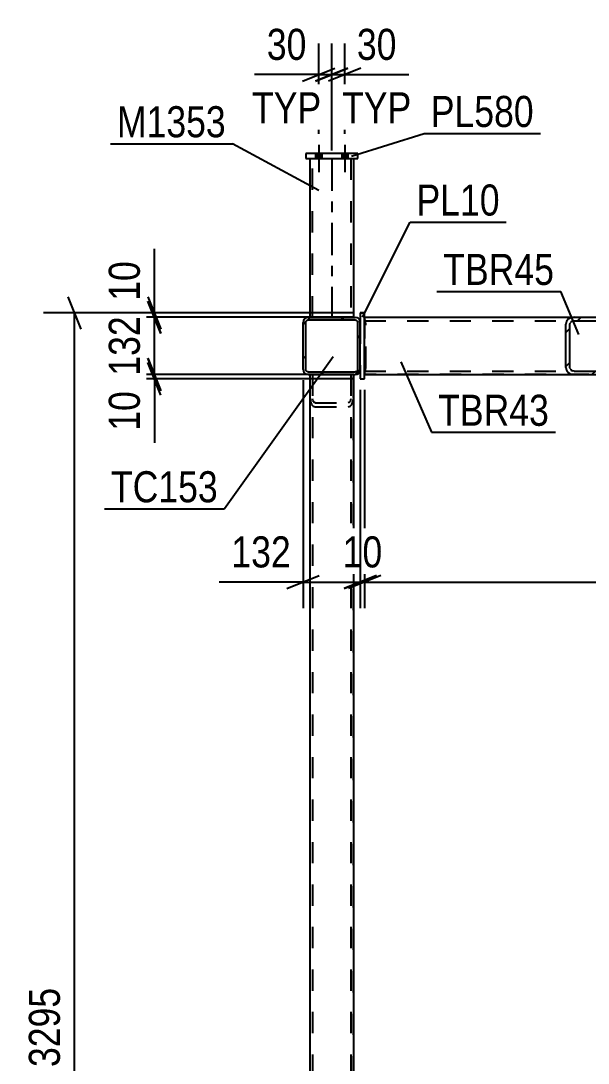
# Model space of a CAD drawing. Header units: millimetres. Extents: x -808 to 381, y -747 to 94.
# Drawn here: x 138.7 to 191, y -192.8 to -96.6 of the extents above; entities that cross this region are included whole.
import ezdxf

# ---------------------------------------------------------------- set-up
doc = ezdxf.new("R2010")
doc.units = ezdxf.units.MM
doc.linetypes.add('DXK_LINE_DOT2', pattern=[3.9198, 1.9599, -1.9599])
doc.linetypes.add('DXK_LINE_DOT3', pattern=[5.9187, 2.979, -0.9799, 0.9799, -0.9799])
doc.styles.add('Arial Narrow', font='ARIALN.TTF', dxfattribs={"height": 0.2})

# ---------------------------------------------------------------- blocks, each defined once
blk = doc.blocks.new('Part-232923327-104367 - 104352')
at = {"linetype": 'Continuous'}
h = blk.add_hatch(dxfattribs=at)
h.set_pattern_fill('', scale=0.7, style=0, pattern_type=0)
h.set_pattern_definition([(45, (201.0122, -129.23), (-1.57154, 1.57154), [])])
h.paths.add_polyline_path([(196.224, -129.23), (201.012, -129.23), (201.305, -129.181), (201.554, -129.043), (201.72, -128.835), (201.778, -128.59), (201.778, -124.59), (201.72, -124.345), (201.554, -124.138), (201.305, -123.999), (201.012, -123.95), (196.224, -123.95), (195.931, -123.999), (195.683, -124.138), (195.517, -124.345), (195.458, -124.59), (195.458, -128.59), (195.517, -128.835), (195.683, -129.043), (195.931, -129.181)])
h.paths.add_polyline_path([(195.871, -128.713), (195.841, -128.59), (195.841, -124.59), (195.871, -124.468), (195.954, -124.364), (196.078, -124.294), (196.224, -124.27), (201.012, -124.27), (201.159, -124.294), (201.283, -124.364), (201.366, -124.468), (201.395, -124.59), (201.395, -128.59), (201.366, -128.713), (201.283, -128.816), (201.159, -128.886), (201.012, -128.91), (196.224, -128.91), (196.078, -128.886), (195.954, -128.816)])
at = {"color": 2, "linetype": 'Continuous'}
for p, q in [((170.408, -123.95), (189.723, -123.95)), ((194.985, -123.95), (196.224, -123.95)), ((196.224, -123.95), (195.931, -123.999)), ((196.224, -123.95), (201.012, -123.95)), ((201.305, -123.999), (201.012, -123.95)), ((195.517, -124.345), (195.458, -124.59)), ((195.458, -128.59), (195.458, -124.59)), ((195.841, -124.59), (195.871, -124.468)), ((195.841, -128.59), (195.841, -124.59)), ((196.078, -124.294), (196.224, -124.27)), ((196.224, -124.27), (201.012, -124.27)), ((201.012, -124.27), (201.159, -124.294)), ((201.366, -124.468), (201.395, -124.59)), ((201.395, -128.59), (201.395, -124.59)), ((201.778, -124.59), (201.72, -124.345)), ((201.778, -128.59), (201.778, -124.59)), ((195.458, -128.59), (195.517, -128.835)), ((195.871, -128.713), (195.841, -128.59)), ((201.395, -128.59), (201.366, -128.713)), ((201.72, -128.835), (201.778, -128.59)), ((170.408, -129.23), (189.723, -129.23)), ((194.985, -129.23), (196.224, -129.23)), ((195.931, -129.181), (196.224, -129.23)), ((196.224, -128.91), (196.078, -128.886)), ((196.224, -128.91), (201.012, -128.91)), ((196.224, -129.23), (201.012, -129.23)), ((201.159, -128.886), (201.012, -128.91)), ((201.012, -129.23), (201.305, -129.181))]:
    blk.add_line(p, q, dxfattribs=at)
at = {"color": 7, "linetype": 'DXK_LINE_DOT2'}
for p, q in [((170.408, -123.95), (170.408, -129.23)), ((189.723, -123.95), (194.985, -123.95)), ((196.224, -123.95), (201.012, -123.95)), ((170.408, -124.27), (201.012, -124.27)), ((170.408, -128.91), (201.012, -128.91)), ((189.723, -129.23), (194.985, -129.23)), ((196.224, -129.23), (201.012, -129.23))]:
    blk.add_line(p, q, dxfattribs=at)
at = {"color": 2, "linetype": 'Continuous'}
for centre, radius, start, end in [((196.149, -124.68), 0.716, 107.70119, 152.05373), ((201.088, -124.68), 0.716, 27.94628, 72.29881), ((196.187, -124.635), 0.358, 107.70119, 152.05373), ((201.05, -124.635), 0.358, 27.94628, 72.29881), ((196.149, -128.5), 0.716, 207.94628, 252.29881), ((196.187, -128.545), 0.358, 207.94628, 252.29881), ((201.05, -128.545), 0.358, 287.70119, 332.05373), ((201.088, -128.5), 0.716, 287.70119, 332.05373)]:
    blk.add_arc(centre, radius, start, end, dxfattribs=at)
blk = doc.blocks.new('Part-232923327-104368 - 104352')
at = {"linetype": 'Continuous'}
h = blk.add_hatch(dxfattribs=at)
h.set_pattern_fill('', scale=0.7, style=0, pattern_type=0)
h.set_pattern_definition([(45, (194.5106, -129.23), (-1.57154, 1.57154), [])])
h.paths.add_polyline_path([(189.723, -129.23), (194.511, -129.23), (194.804, -129.181), (195.052, -129.043), (195.218, -128.835), (195.277, -128.59), (195.277, -124.59), (195.218, -124.345), (195.052, -124.138), (194.804, -123.999), (194.511, -123.95), (189.723, -123.95), (189.43, -123.999), (189.181, -124.138), (189.015, -124.345), (188.957, -124.59), (188.957, -128.59), (189.015, -128.835), (189.181, -129.043), (189.43, -129.181)])
h.paths.add_polyline_path([(189.369, -128.713), (189.34, -128.59), (189.34, -124.59), (189.369, -124.468), (189.452, -124.364), (189.576, -124.294), (189.723, -124.27), (194.511, -124.27), (194.657, -124.294), (194.781, -124.364), (194.864, -124.468), (194.894, -124.59), (194.894, -128.59), (194.864, -128.713), (194.781, -128.816), (194.657, -128.886), (194.511, -128.91), (189.723, -128.91), (189.576, -128.886), (189.452, -128.816)])
at = {"color": 2, "linetype": 'Continuous'}
for p, q in [((189.723, -123.95), (189.43, -123.999)), ((189.723, -123.95), (194.511, -123.95)), ((194.511, -123.95), (194.985, -123.95)), ((194.804, -123.999), (194.511, -123.95)), ((194.985, -123.95), (195.131, -123.999)), ((195.131, -123.999), (195.255, -124.138)), ((189.015, -124.345), (188.957, -124.59)), ((188.957, -128.59), (188.957, -124.59)), ((189.34, -124.59), (189.369, -124.468)), ((189.34, -128.59), (189.34, -124.59)), ((189.576, -124.294), (189.723, -124.27)), ((189.723, -124.27), (194.511, -124.27)), ((192.414, -124.468), (192.399, -124.59)), ((192.399, -124.59), (192.399, -128.59)), ((192.455, -124.364), (192.414, -124.468)), ((192.517, -124.294), (192.455, -124.364)), ((192.591, -124.27), (192.517, -124.294)), ((194.511, -124.27), (194.657, -124.294)), ((194.864, -124.468), (194.894, -124.59)), ((194.894, -128.59), (194.894, -124.59)), ((195.277, -124.59), (195.218, -124.345)), ((195.255, -124.138), (195.338, -124.345)), ((195.277, -128.59), (195.277, -124.59)), ((195.338, -124.345), (195.368, -124.59)), ((195.368, -128.59), (195.368, -124.59)), ((188.957, -128.59), (189.015, -128.835)), ((189.369, -128.713), (189.34, -128.59)), ((192.399, -128.59), (192.414, -128.713)), ((192.414, -128.713), (192.455, -128.816)), ((192.455, -128.816), (192.517, -128.886)), ((194.894, -128.59), (194.864, -128.713)), ((195.218, -128.835), (195.277, -128.59)), ((195.338, -128.835), (195.255, -129.043)), ((195.368, -128.59), (195.338, -128.835)), ((189.43, -129.181), (189.723, -129.23)), ((189.723, -128.91), (189.576, -128.886)), ((189.723, -128.91), (194.511, -128.91)), ((189.723, -129.23), (194.511, -129.23)), ((192.517, -128.886), (192.591, -128.91)), ((194.657, -128.886), (194.511, -128.91)), ((194.511, -129.23), (194.804, -129.181)), ((194.511, -129.23), (194.985, -129.23)), ((195.131, -129.181), (194.985, -129.23)), ((195.255, -129.043), (195.131, -129.181))]:
    blk.add_line(p, q, dxfattribs=at)
at = {"color": 7, "linetype": 'DXK_LINE_DOT2'}
for p, q in [((189.723, -123.95), (194.511, -123.95)), ((192.32, -124.138), (192.444, -123.999)), ((192.444, -123.999), (192.591, -123.95)), ((189.723, -124.27), (194.985, -124.27)), ((192.208, -124.59), (192.237, -124.345)), ((192.208, -128.59), (192.208, -124.59)), ((192.237, -124.345), (192.32, -124.138)), ((195.058, -124.294), (194.985, -124.27)), ((195.12, -124.364), (195.058, -124.294)), ((195.161, -124.468), (195.12, -124.364)), ((195.176, -124.59), (195.161, -124.468)), ((195.176, -128.59), (195.176, -124.59)), ((192.237, -128.835), (192.208, -128.59)), ((192.32, -129.043), (192.237, -128.835)), ((195.058, -128.886), (195.12, -128.816)), ((195.12, -128.816), (195.161, -128.713)), ((195.161, -128.713), (195.176, -128.59)), ((189.723, -128.91), (194.985, -128.91)), ((189.723, -129.23), (194.511, -129.23)), ((192.444, -129.181), (192.32, -129.043)), ((192.591, -129.23), (192.444, -129.181)), ((194.985, -128.91), (195.058, -128.886))]:
    blk.add_line(p, q, dxfattribs=at)
at = {"color": 2, "linetype": 'Continuous'}
for centre, radius, start, end in [((189.647, -124.68), 0.716, 107.70119, 152.05373), ((194.586, -124.68), 0.716, 27.94627, 72.2988), ((189.685, -124.635), 0.358, 107.70119, 152.05373), ((194.548, -124.635), 0.358, 27.94627, 72.2988), ((189.647, -128.5), 0.716, 207.94627, 252.2988), ((189.685, -128.545), 0.358, 207.94627, 252.2988), ((194.548, -128.545), 0.358, 287.70119, 332.05373), ((194.586, -128.5), 0.716, 287.70119, 332.05373)]:
    blk.add_arc(centre, radius, start, end, dxfattribs=at)
blk = doc.blocks.new('Part-232923327-104370 - 104352')
at = {"color": 7, "linetype": 'DXK_LINE_DOT2'}
for p, q in [((170.408, -123.95), (194.985, -123.95)), ((170.408, -129.23), (170.408, -123.95)), ((194.985, -123.95), (195.131, -123.999)), ((195.131, -123.999), (195.255, -124.137)), ((170.416, -124.137), (170.408, -124.129)), ((170.408, -124.27), (194.985, -124.27)), ((170.499, -124.345), (170.416, -124.137)), ((170.528, -124.59), (170.499, -124.345)), ((170.528, -128.59), (170.528, -124.59)), ((195.058, -124.294), (194.985, -124.27)), ((195.12, -124.364), (195.058, -124.294)), ((195.161, -124.468), (195.12, -124.364)), ((195.176, -124.59), (195.161, -124.468)), ((195.176, -128.59), (195.176, -124.59)), ((195.255, -124.137), (195.338, -124.345)), ((195.338, -124.345), (195.368, -124.59)), ((195.368, -128.59), (195.368, -124.59)), ((170.416, -129.043), (170.499, -128.835)), ((170.499, -128.835), (170.528, -128.59)), ((195.058, -128.886), (195.12, -128.816)), ((195.12, -128.816), (195.161, -128.712)), ((195.161, -128.712), (195.176, -128.59)), ((195.338, -128.835), (195.255, -129.043)), ((195.368, -128.59), (195.338, -128.835)), ((170.408, -128.91), (194.985, -128.91)), ((170.408, -129.051), (170.416, -129.043)), ((194.985, -129.23), (170.408, -129.23)), ((194.985, -128.91), (195.058, -128.886)), ((195.131, -129.181), (194.985, -129.23)), ((195.255, -129.043), (195.131, -129.181))]:
    blk.add_line(p, q, dxfattribs=at)
blk = doc.blocks.new('Part-232923327-104515 - 104352')
at = {"linetype": 'Continuous'}
h = blk.add_hatch(dxfattribs=at)
h.set_pattern_fill('', scale=0.7, style=0, pattern_type=0)
h.set_pattern_definition([(45, (169.5284, -129.233), (-1.57154, 1.57154), [])])
h.paths.add_polyline_path([(165.208, -129.233), (169.528, -129.233), (169.712, -129.196), (169.868, -129.092), (169.972, -128.937), (170.008, -128.753), (170.008, -124.433), (169.972, -124.249), (169.868, -124.094), (169.712, -123.989), (169.528, -123.953), (165.208, -123.953), (165.025, -123.989), (164.869, -124.094), (164.765, -124.249), (164.728, -124.433), (164.728, -128.753), (164.765, -128.937), (164.869, -129.092), (165.025, -129.196)])
h.paths.add_polyline_path([(164.987, -128.845), (164.968, -128.753), (164.968, -124.433), (164.987, -124.341), (165.039, -124.263), (165.117, -124.211), (165.208, -124.193), (169.528, -124.193), (169.62, -124.211), (169.698, -124.263), (169.75, -124.341), (169.768, -124.433), (169.768, -128.753), (169.75, -128.845), (169.698, -128.923), (169.62, -128.975), (169.528, -128.993), (165.208, -128.993), (165.117, -128.975), (165.039, -128.923)])
at = {"color": 2, "linetype": 'Continuous'}
for p, q in [((165.208, -123.953), (165.025, -123.989)), ((165.208, -123.953), (165.208, -123.953)), ((165.208, -123.953), (169.528, -123.953)), ((169.528, -123.953), (169.528, -123.953)), ((169.712, -123.989), (169.528, -123.953)), ((164.765, -124.249), (164.728, -124.433)), ((164.728, -124.433), (164.728, -124.433)), ((164.728, -128.753), (164.728, -124.433)), ((164.968, -124.433), (164.987, -124.341)), ((164.968, -124.433), (164.968, -124.433)), ((164.968, -128.753), (164.968, -124.433)), ((164.987, -124.341), (165.039, -124.263)), ((165.039, -124.263), (165.117, -124.211)), ((165.117, -124.211), (165.208, -124.193)), ((165.208, -124.193), (165.208, -124.193)), ((165.208, -124.193), (169.528, -124.193)), ((169.528, -124.193), (169.528, -124.193)), ((169.528, -124.193), (169.62, -124.211)), ((169.62, -124.211), (169.698, -124.263)), ((169.698, -124.263), (169.75, -124.341)), ((169.75, -124.341), (169.768, -124.433)), ((169.768, -124.433), (169.768, -124.433)), ((169.768, -128.753), (169.768, -124.433)), ((170.008, -124.433), (169.972, -124.249)), ((170.008, -124.433), (170.008, -124.433)), ((170.008, -128.753), (170.008, -124.433)), ((164.728, -128.753), (164.728, -128.753)), ((164.728, -128.753), (164.765, -128.937)), ((164.968, -128.753), (164.968, -128.753)), ((164.987, -128.845), (164.968, -128.753)), ((169.768, -128.753), (169.75, -128.845)), ((169.768, -128.753), (169.768, -128.753)), ((169.972, -128.937), (170.008, -128.753)), ((170.008, -128.753), (170.008, -128.753)), ((165.039, -128.923), (164.987, -128.845)), ((165.025, -129.196), (165.208, -129.233)), ((165.117, -128.975), (165.039, -128.923)), ((165.208, -128.993), (165.117, -128.975)), ((165.208, -128.993), (165.208, -128.993)), ((165.208, -128.993), (169.528, -128.993)), ((165.208, -129.233), (165.208, -129.233)), ((165.208, -129.233), (169.528, -129.233)), ((169.62, -128.975), (169.528, -128.993)), ((169.528, -128.993), (169.528, -128.993)), ((169.528, -129.233), (169.712, -129.196)), ((169.528, -129.233), (169.528, -129.233)), ((169.698, -128.923), (169.62, -128.975)), ((169.75, -128.845), (169.698, -128.923))]:
    blk.add_line(p, q, dxfattribs=at)
for centre, start, end in [((165.208, -124.433), 112.5, 157.5), ((169.528, -124.433), 22.5, 67.5), ((165.208, -128.753), 202.5, 247.5), ((169.528, -128.753), 292.5, 337.5)]:
    blk.add_arc(centre, 0.48, start, end, dxfattribs=at)
blk = doc.blocks.new('Bolt-232923327-143207 - 104352')
at = {"linetype": 'Continuous'}
for points in [[(165.888, -109.31), (166.448, -109.31), (166.448, -108.83), (165.888, -108.83)], [(165.888, -109.31), (166.448, -109.31), (166.448, -108.83), (165.888, -108.83)], [(168.288, -109.31), (168.848, -109.31), (168.848, -108.83), (168.288, -108.83)], [(168.288, -109.31), (168.848, -109.31), (168.848, -108.83), (168.288, -108.83)]]:
    blk.add_hatch(color=1, dxfattribs=at).paths.add_polyline_path(points)
at = {"color": 1, "linetype": 'Continuous'}
for p, q in [((166.168, -108.03), (166.168, -110.55)), ((166.168, -108.03), (166.168, -110.55)), ((168.568, -108.03), (168.568, -110.55)), ((168.568, -108.03), (168.568, -110.55)), ((165.888, -108.83), (165.888, -109.31)), ((165.888, -108.83), (165.888, -109.31)), ((166.448, -108.83), (166.448, -109.31)), ((166.448, -108.83), (166.448, -109.31)), ((168.288, -108.83), (168.288, -109.31)), ((168.288, -108.83), (168.288, -109.31)), ((168.848, -108.83), (168.848, -109.31)), ((168.848, -108.83), (168.848, -109.31))]:
    blk.add_line(p, q, dxfattribs=at)
blk = doc.blocks.new('Part-232923327-143126 - 104352')
at = {"color": 7, "linetype": 'DXK_LINE_DOT2'}
for p, q in [((165.368, -109.31), (169.368, -109.31)), ((165.368, -123.953), (165.368, -109.31)), ((165.608, -123.953), (165.608, -109.31)), ((169.128, -109.31), (169.128, -123.953)), ((169.368, -109.31), (169.368, -123.953)), ((169.368, -123.953), (165.368, -123.953))]:
    blk.add_line(p, q, dxfattribs=at)
blk = doc.blocks.new('Part-232923327-104410 - 104352')
at = {"color": 2, "linetype": 'Continuous'}
for p, q in [((165.368, -241.551), (165.368, -129.233)), ((169.368, -129.233), (169.368, -241.551))]:
    blk.add_line(p, q, dxfattribs=at)
at = {"color": 7, "linetype": 'DXK_LINE_DOT2'}
for p, q in [((165.368, -129.233), (169.368, -129.233)), ((165.608, -129.233), (165.608, -248.949)), ((169.128, -129.233), (169.128, -248.949))]:
    blk.add_line(p, q, dxfattribs=at)
blk = doc.blocks.new('Part-232923327-104419 - 104352')
at = {"color": 7, "linetype": 'DXK_LINE_DOT2'}
for p, q in [((169.368, -129.233), (165.368, -129.233)), ((165.368, -248.949), (165.368, -129.233)), ((165.608, -129.233), (165.608, -248.949)), ((169.128, -129.233), (169.128, -248.949)), ((169.368, -248.949), (169.368, -129.233)), ((165.368, -131.455), (165.405, -131.74)), ((165.627, -131.598), (165.608, -131.455)), ((165.679, -131.718), (165.627, -131.598)), ((165.757, -131.799), (165.679, -131.718)), ((169.058, -131.718), (168.98, -131.799)), ((169.11, -131.598), (169.058, -131.718)), ((169.128, -131.455), (169.11, -131.598)), ((169.332, -131.74), (169.368, -131.455)), ((165.405, -131.74), (165.509, -131.981)), ((165.509, -131.981), (165.665, -132.143)), ((165.665, -132.143), (165.848, -132.199)), ((165.848, -131.827), (165.757, -131.799)), ((165.848, -131.827), (168.888, -131.827)), ((165.848, -132.199), (168.888, -132.199)), ((168.98, -131.799), (168.888, -131.827)), ((168.888, -132.199), (169.072, -132.143)), ((169.072, -132.143), (169.228, -131.981)), ((169.228, -131.981), (169.332, -131.74))]:
    blk.add_line(p, q, dxfattribs=at)
blk = doc.blocks.new('Part-232923327-104457 - 104352')
at = {"color": 2, "linetype": 'Continuous'}
for p, q in [((170.008, -123.55), (170.008, -123.55)), ((170.008, -123.55), (170.008, -124.433)), ((170.408, -123.55), (170.008, -123.55)), ((170.408, -123.55), (170.408, -123.55)), ((170.408, -129.63), (170.408, -123.55)), ((170.008, -128.753), (170.008, -129.63)), ((170.008, -129.63), (170.008, -129.63)), ((170.008, -129.63), (170.408, -129.63))]:
    blk.add_line(p, q, dxfattribs=at)
at = {"color": 7, "linetype": 'DXK_LINE_DOT2'}
for p, q in [((170.008, -123.55), (170.408, -123.55)), ((170.008, -124.433), (170.008, -128.753)), ((170.008, -129.63), (170.408, -129.63))]:
    blk.add_line(p, q, dxfattribs=at)
blk = doc.blocks.new('Part-232923327-143131 - 104352')
at = {"color": 2, "linetype": 'Continuous'}
for p, q in [((169.768, -108.83), (164.968, -108.83)), ((164.968, -108.83), (164.968, -109.31)), ((164.968, -109.31), (169.768, -109.31)), ((169.768, -109.31), (169.768, -108.83))]:
    blk.add_line(p, q, dxfattribs=at)
blk = doc.blocks.new('Part-232923327-143127 - 104352')
at = {"color": 7, "linetype": 'DXK_LINE_DOT2'}
for p, q in [((169.768, -108.83), (164.968, -108.83)), ((164.968, -108.83), (164.968, -109.31)), ((164.968, -109.31), (169.768, -109.31)), ((169.768, -109.31), (169.768, -108.83))]:
    blk.add_line(p, q, dxfattribs=at)
blk = doc.blocks.new('Part-232923327-143130 - 104352')
at = {"color": 2, "linetype": 'Continuous'}
for p, q in [((165.368, -123.953), (165.368, -109.31)), ((169.368, -109.31), (169.368, -123.953))]:
    blk.add_line(p, q, dxfattribs=at)
at = {"color": 7, "linetype": 'DXK_LINE_DOT2'}
for p, q in [((165.368, -109.31), (169.368, -109.31)), ((165.608, -123.953), (165.608, -109.31)), ((169.128, -109.31), (169.128, -123.953)), ((169.368, -123.953), (165.368, -123.953))]:
    blk.add_line(p, q, dxfattribs=at)
at = {"color": 7, "linetype": 'DXK_LINE_DOT3'}
blk.add_line((167.368, -109.31), (167.368, -123.953), dxfattribs=at)
blk = doc.blocks.new('Bolt-232923327-143205 - 104352')
at = {"linetype": 'Continuous'}
for points in [[(165.888, -109.31), (166.448, -109.31), (166.448, -108.83), (165.888, -108.83)], [(165.888, -109.31), (166.448, -109.31), (166.448, -108.83), (165.888, -108.83)], [(168.288, -109.31), (168.848, -109.31), (168.848, -108.83), (168.288, -108.83)], [(168.288, -109.31), (168.848, -109.31), (168.848, -108.83), (168.288, -108.83)]]:
    blk.add_hatch(color=1, dxfattribs=at).paths.add_polyline_path(points)
at = {"color": 1, "linetype": 'Continuous'}
for p, q in [((166.168, -108.03), (166.168, -110.55)), ((166.168, -108.03), (166.168, -110.55)), ((168.568, -108.03), (168.568, -110.55)), ((168.568, -108.03), (168.568, -110.55)), ((165.888, -108.83), (165.888, -109.31)), ((165.888, -108.83), (165.888, -109.31)), ((166.448, -108.83), (166.448, -109.31)), ((166.448, -108.83), (166.448, -109.31)), ((168.288, -108.83), (168.288, -109.31)), ((168.288, -108.83), (168.288, -109.31)), ((168.848, -108.83), (168.848, -109.31)), ((168.848, -108.83), (168.848, -109.31))]:
    blk.add_line(p, q, dxfattribs=at)
blk = doc.blocks.new('StraightDimension-232923327-109283 - 104352')
at = {"color": 7, "linetype": 'Continuous'}
for p, q in [((150.428, -127.73), (151.628, -130.73)), ((151.628, -131.13), (150.428, -128.13)), ((169.408, -129.23), (148.178, -129.23)), ((169.408, -129.63), (148.178, -129.63)), ((151.028, -129.63), (151.028, -129.23)), ((151.028, -129.63), (151.028, -135.536)), ((151.028, -129.63), (151.028, -135.536))]:
    blk.add_line(p, q, dxfattribs=at)
at = {"color": 0}
blk.add_wipeout([(150.278, -130.155), (146.078, -130.155), (146.078, -135.011), (150.278, -135.011)], dxfattribs=at)
at = {"color": 3, "style": 'Arial Narrow'}
blk.add_text('10', height=2.8633, rotation=90.00021, dxfattribs=at).set_placement((149.678, -134.411))
blk = doc.blocks.new('StraightDimension-232923327-161706 - 104352')
at = {"color": 7, "linetype": 'Continuous'}
for p, q in [((166.168, -107.03), (166.168, -98.702)), ((167.368, -108.571), (167.368, -98.702)), ((164.668, -102.152), (167.668, -100.952)), ((168.868, -100.952), (165.868, -102.152)), ((166.168, -101.552), (160.262, -101.552)), ((166.168, -101.552), (160.262, -101.552)), ((166.168, -101.552), (167.368, -101.552))]:
    blk.add_line(p, q, dxfattribs=at)
at = {"color": 0}
blk.add_wipeout([(165.643, -100.802), (165.643, -96.602), (160.787, -96.602), (160.787, -100.802)], dxfattribs=at)
at = {"color": 0, "linetype": 'Continuous'}
blk.add_wipeout([(167.01, -106.652), (167.01, -102.452), (159.42, -102.452), (159.42, -106.652)], dxfattribs=at)
at = {"color": 3, "style": 'Arial Narrow'}
blk.add_text('30', height=2.8633, dxfattribs=at).set_placement((161.387, -100.202))
at = {"color": 3, "linetype": 'Continuous', "style": 'Arial Narrow'}
blk.add_text('TYP', height=2.8633, dxfattribs=at).set_placement((160.02, -106.052))
blk = doc.blocks.new('StraightDimension-232923327-109281 - 104352')
at = {"color": 7, "linetype": 'Continuous'}
for p, q in [((151.028, -123.55), (151.028, -117.644)), ((151.028, -123.55), (151.028, -117.644)), ((150.428, -122.05), (151.628, -125.05)), ((151.628, -125.45), (150.428, -122.45)), ((169.408, -123.55), (148.178, -123.55)), ((169.408, -123.95), (148.178, -123.95)), ((151.028, -123.95), (151.028, -123.55))]:
    blk.add_line(p, q, dxfattribs=at)
at = {"color": 0}
blk.add_wipeout([(150.278, -118.169), (146.078, -118.169), (146.078, -123.025), (150.278, -123.025)], dxfattribs=at)
at = {"color": 3, "style": 'Arial Narrow'}
blk.add_text('10', height=2.8633, rotation=90.00021, dxfattribs=at).set_placement((149.678, -122.425))
blk = doc.blocks.new('StraightDimension-232923327-109282 - 104352')
at = {"color": 7, "linetype": 'Continuous'}
for p, q in [((150.428, -122.45), (151.628, -125.45)), ((169.408, -123.95), (148.178, -123.95)), ((151.028, -129.23), (151.028, -123.95)), ((151.628, -130.73), (150.428, -127.73)), ((169.408, -129.23), (148.178, -129.23))]:
    blk.add_line(p, q, dxfattribs=at)
at = {"color": 0}
blk.add_wipeout([(150.278, -123.248), (146.078, -123.248), (146.078, -129.932), (150.278, -129.932)], dxfattribs=at)
at = {"color": 3, "style": 'Arial Narrow'}
blk.add_text('132', height=2.8633, rotation=90.00021, dxfattribs=at).set_placement((149.678, -129.332))
blk = doc.blocks.new('StraightDimension-232923327-109830 - 104352')
at = {"color": 7, "linetype": 'Continuous'}
for p, q in [((144.256, -125.05), (143.056, -122.05)), ((169.008, -123.55), (140.806, -123.55)), ((143.656, -255.35), (143.656, -123.55))]:
    blk.add_line(p, q, dxfattribs=at)
at = {"color": 0}
blk.add_wipeout([(142.906, -185.194), (138.706, -185.194), (138.706, -193.706), (142.906, -193.706)], dxfattribs=at)
at = {"color": 3, "style": 'Arial Narrow'}
blk.add_text('3295', height=2.8633, rotation=90.00021, dxfattribs=at).set_placement((142.306, -193.106))
blk = doc.blocks.new('StraightDimension-232923327-110038 - 104352')
at = {"color": 7, "linetype": 'Continuous'}
for p, q in [((170.408, -130.63), (170.408, -150.771)), ((219.967, -131.35), (219.967, -150.771)), ((171.908, -147.771), (168.908, -148.971)), ((218.467, -148.971), (221.467, -147.771)), ((170.408, -148.371), (219.967, -148.371))]:
    blk.add_line(p, q, dxfattribs=at)
at = {"color": 0}
blk.add_wipeout([(199.444, -147.621), (199.444, -143.421), (190.932, -143.421), (190.932, -147.621)], dxfattribs=at)
at = {"color": 3, "style": 'Arial Narrow'}
blk.add_text('1239', height=2.8633, dxfattribs=at).set_placement((191.532, -147.021))
blk = doc.blocks.new('StraightDimension-232923327-110039 - 104352')
at = {"color": 7, "linetype": 'Continuous'}
for p, q in [((170.008, -130.63), (170.008, -150.771)), ((170.408, -130.63), (170.408, -150.771)), ((168.508, -148.971), (171.508, -147.771)), ((171.908, -147.771), (168.908, -148.971)), ((170.008, -148.371), (170.408, -148.371))]:
    blk.add_line(p, q, dxfattribs=at)
at = {"color": 0}
blk.add_wipeout([(172.637, -147.621), (172.637, -143.421), (167.78, -143.421), (167.78, -147.621)], dxfattribs=at)
at = {"color": 3, "style": 'Arial Narrow'}
blk.add_text('10', height=2.8633, dxfattribs=at).set_placement((168.38, -147.021))
blk = doc.blocks.new('StraightDimension-232923327-110040 - 104352')
at = {"color": 7, "linetype": 'Continuous'}
for p, q in [((164.728, -129.753), (164.728, -150.771)), ((170.008, -130.63), (170.008, -150.771)), ((163.228, -148.971), (166.228, -147.771)), ((171.508, -147.771), (168.508, -148.971)), ((164.728, -148.371), (156.994, -148.371)), ((164.728, -148.371), (156.994, -148.371)), ((164.728, -148.371), (170.008, -148.371))]:
    blk.add_line(p, q, dxfattribs=at)
at = {"color": 0}
blk.add_wipeout([(164.203, -147.621), (164.203, -143.421), (157.519, -143.421), (157.519, -147.621)], dxfattribs=at)
at = {"color": 3, "style": 'Arial Narrow'}
blk.add_text('132', height=2.8633, dxfattribs=at).set_placement((158.119, -147.021))
blk = doc.blocks.new('StraightDimension-232923327-161705 - 104352')
at = {"color": 7, "linetype": 'Continuous'}
for p, q in [((167.368, -108.571), (167.368, -98.702)), ((168.568, -107.03), (168.568, -98.702)), ((165.868, -102.152), (168.868, -100.952)), ((170.068, -100.952), (167.068, -102.152)), ((167.368, -101.552), (168.568, -101.552)), ((168.568, -101.552), (174.475, -101.552)), ((168.568, -101.552), (174.475, -101.552))]:
    blk.add_line(p, q, dxfattribs=at)
at = {"color": 0}
blk.add_wipeout([(173.95, -100.802), (173.95, -96.602), (169.093, -96.602), (169.093, -100.802)], dxfattribs=at)
at = {"color": 0, "linetype": 'Continuous'}
blk.add_wipeout([(175.316, -106.652), (175.316, -102.452), (167.727, -102.452), (167.727, -106.652)], dxfattribs=at)
at = {"color": 3, "style": 'Arial Narrow'}
blk.add_text('30', height=2.8633, dxfattribs=at).set_placement((169.693, -100.202))
at = {"color": 3, "linetype": 'Continuous', "style": 'Arial Narrow'}
blk.add_text('TYP', height=2.8633, dxfattribs=at).set_placement((168.327, -106.052))
blk = doc.blocks.new('Mark-232923327-107398 - 104352')
at = {"color": 30, "linetype": 'Continuous'}
for p in [(177.055, -121.563), (190.142, -125.521)]:
    blk.add_line(p, (188.483, -121.563), dxfattribs=at)
at = {"color": 0}
blk.add_wipeout([(187.883, -120.963), (187.883, -117.963), (177.655, -117.963), (177.655, -120.963)], dxfattribs=at)
blk.add_wipeout([(187.883, -120.963), (187.883, -117.963), (177.655, -117.963), (177.655, -120.963)], dxfattribs=at)
at = {"color": 3, "style": 'Arial Narrow'}
blk.add_text('TBR45', height=2.8633, dxfattribs=at).set_placement((177.655, -120.963))
blk = doc.blocks.new('Mark-232923327-107395 - 104352')
at = {"color": 30, "linetype": 'Continuous'}
for p, q in [((173.729, -128.07), (176.585, -134.555)), ((176.585, -134.555), (188.013, -134.555))]:
    blk.add_line(p, q, dxfattribs=at)
at = {"color": 0}
blk.add_wipeout([(187.413, -133.955), (187.413, -130.955), (177.185, -130.955), (177.185, -133.955)], dxfattribs=at)
blk.add_wipeout([(187.413, -133.955), (187.413, -130.955), (177.185, -130.955), (177.185, -133.955)], dxfattribs=at)
at = {"color": 3, "style": 'Arial Narrow'}
blk.add_text('TBR43', height=2.8633, dxfattribs=at).set_placement((177.185, -133.955))
blk = doc.blocks.new('Mark-232923327-161638 - 104352')
at = {"color": 30, "linetype": 'Continuous'}
for p, q in [((169.191, -109.087), (175.903, -106.992)), ((175.903, -106.992), (186.607, -106.992))]:
    blk.add_line(p, q, dxfattribs=at)
at = {"color": 0}
blk.add_wipeout([(186.007, -106.392), (186.007, -103.392), (176.503, -103.392), (176.503, -106.392)], dxfattribs=at)
blk.add_wipeout([(186.007, -106.392), (186.007, -103.392), (176.503, -103.392), (176.503, -106.392)], dxfattribs=at)
at = {"color": 3, "style": 'Arial Narrow'}
blk.add_text('PL580', height=2.8633, dxfattribs=at).set_placement((176.503, -106.392))
blk = doc.blocks.new('Mark-232923327-107422 - 104352')
at = {"color": 30, "linetype": 'Continuous'}
for p, q in [((170.222, -123.923), (174.589, -115.163)), ((174.589, -115.163), (183.465, -115.163))]:
    blk.add_line(p, q, dxfattribs=at)
at = {"color": 0}
blk.add_wipeout([(182.865, -114.563), (182.865, -111.563), (175.189, -111.563), (175.189, -114.563)], dxfattribs=at)
blk.add_wipeout([(182.865, -114.563), (182.865, -111.563), (175.189, -111.563), (175.189, -114.563)], dxfattribs=at)
at = {"color": 3, "style": 'Arial Narrow'}
blk.add_text('PL10', height=2.8633, dxfattribs=at).set_placement((175.189, -114.563))
blk = doc.blocks.new('Mark-232923327-107431 - 104352')
at = {"color": 30, "linetype": 'Continuous'}
for p in [(167.509, -127.588), (146.413, -141.612)]:
    blk.add_line(p, (157.477, -141.612), dxfattribs=at)
at = {"color": 0}
blk.add_wipeout([(156.877, -141.012), (156.877, -138.012), (147.013, -138.012), (147.013, -141.012)], dxfattribs=at)
blk.add_wipeout([(156.877, -141.012), (156.877, -138.012), (147.013, -138.012), (147.013, -141.012)], dxfattribs=at)
at = {"color": 3, "style": 'Arial Narrow'}
blk.add_text('TC153', height=2.8633, dxfattribs=at).set_placement((147.013, -141.012))
blk = doc.blocks.new('Mark-232923327-161698 - 104352')
at = {"color": 30, "linetype": 'Continuous'}
for p in [(146.964, -107.939), (166.18, -112.25)]:
    blk.add_line(p, (158.216, -107.939), dxfattribs=at)
at = {"color": 0}
blk.add_wipeout([(157.616, -107.339), (157.616, -104.339), (147.564, -104.339), (147.564, -107.339)], dxfattribs=at)
blk.add_wipeout([(157.616, -107.339), (157.616, -104.339), (147.564, -104.339), (147.564, -107.339)], dxfattribs=at)
at = {"color": 3, "style": 'Arial Narrow'}
blk.add_text('M1353', height=2.8633, dxfattribs=at).set_placement((147.564, -107.339))

msp = doc.modelspace()

# ---------------------------------------------------------------- block references
for name in ['Bolt-232923327-143207 - 104352', 'Bolt-232923327-143205 - 104352', 'Part-232923327-143131 - 104352', 'Part-232923327-143127 - 104352', 'Part-232923327-143126 - 104352', 'Part-232923327-143130 - 104352', 'Part-232923327-104515 - 104352', 'Part-232923327-104457 - 104352', 'Part-232923327-104367 - 104352', 'Part-232923327-104370 - 104352', 'Part-232923327-104368 - 104352', 'Part-232923327-104410 - 104352', 'Part-232923327-104419 - 104352']:
    msp.add_blockref(name, (0, 0))

# ---------------------------------------------------------------- next in the draw order: block references
for name in ['StraightDimension-232923327-161706 - 104352', 'StraightDimension-232923327-109281 - 104352', 'Mark-232923327-107398 - 104352', 'StraightDimension-232923327-109283 - 104352']:
    msp.add_blockref(name, (0, 0))

# ---------------------------------------------------------------- next in the draw order: block references
for name in ['StraightDimension-232923327-161705 - 104352', 'Mark-232923327-107422 - 104352', 'StraightDimension-232923327-109282 - 104352']:
    msp.add_blockref(name, (0, 0))

# ---------------------------------------------------------------- next in the draw order: block references
for name in ['Mark-232923327-161638 - 104352', 'Mark-232923327-161698 - 104352', 'StraightDimension-232923327-109830 - 104352']:
    msp.add_blockref(name, (0, 0))

# ---------------------------------------------------------------- next in the draw order: block references
msp.add_blockref('StraightDimension-232923327-110038 - 104352', (0, 0))

# ---------------------------------------------------------------- next in the draw order: block references
for name in ['Mark-232923327-107395 - 104352', 'StraightDimension-232923327-110039 - 104352']:
    msp.add_blockref(name, (0, 0))

# ---------------------------------------------------------------- next in the draw order: block references
msp.add_blockref('StraightDimension-232923327-110040 - 104352', (0, 0))

# ---------------------------------------------------------------- next in the draw order: block references
msp.add_blockref('Mark-232923327-107431 - 104352', (0, 0))

doc.saveas('drawing.dxf')
